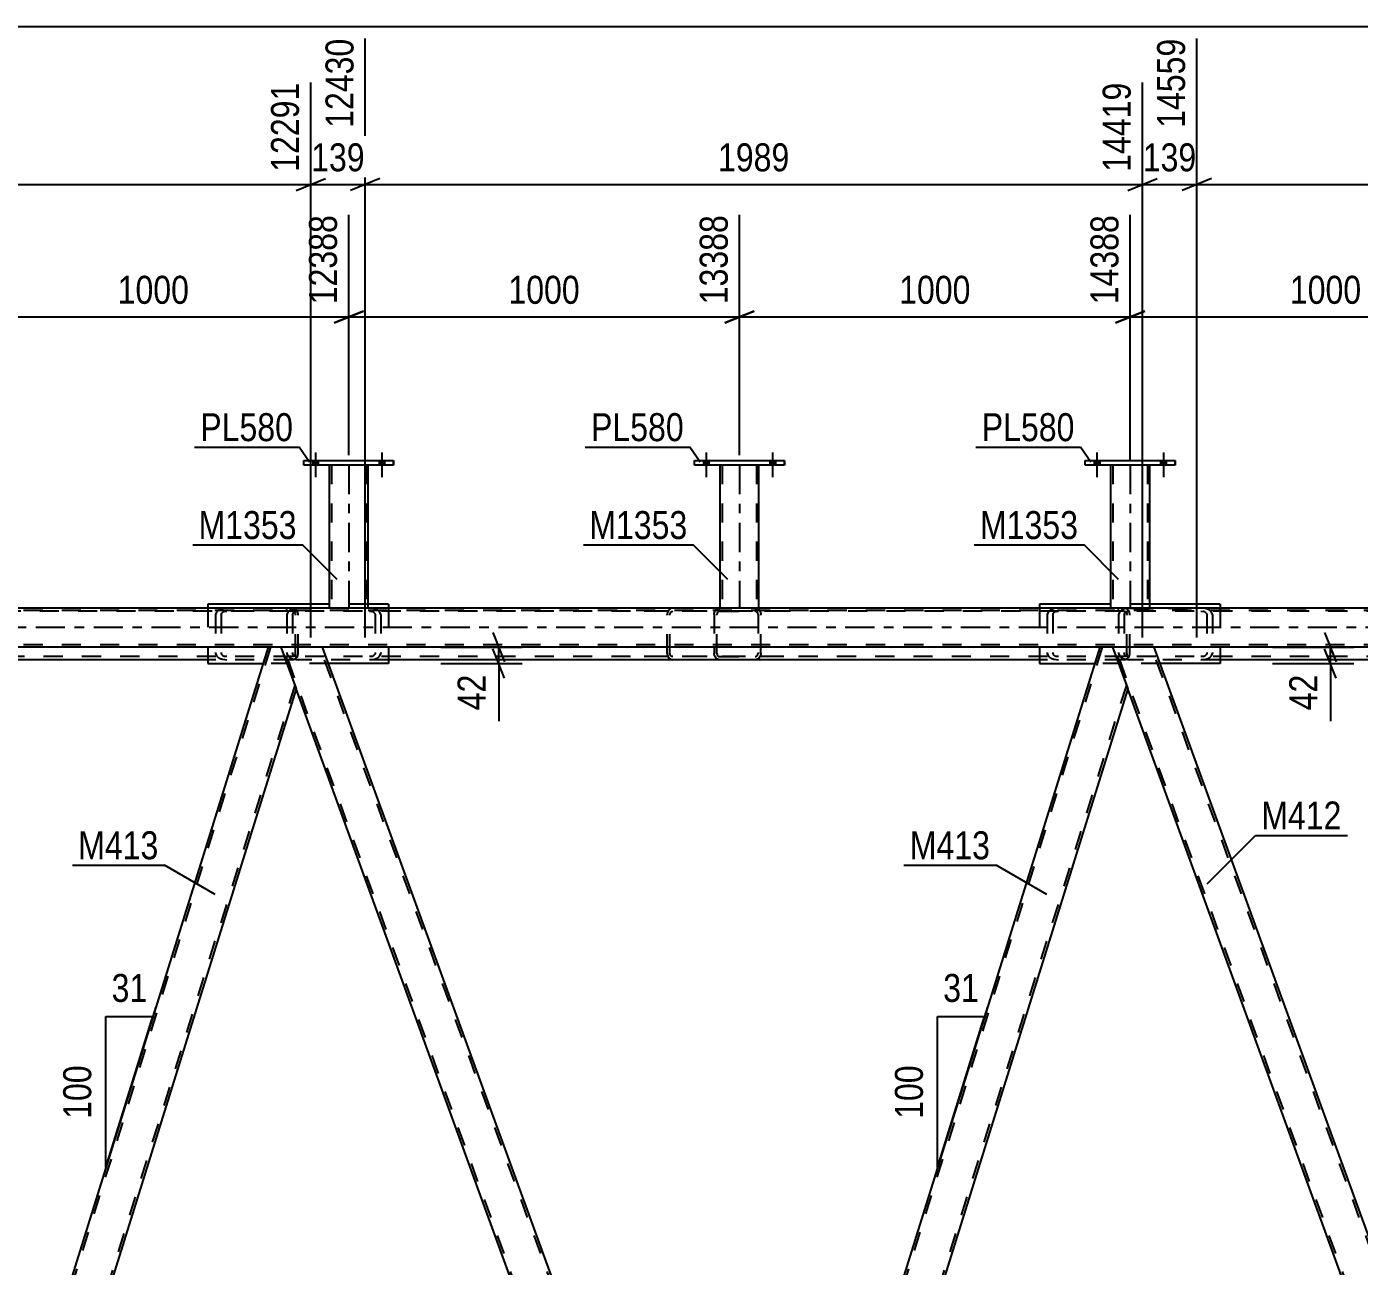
# Model space of a CAD drawing. Header units: millimetres. Extents: x -815 to 374, y -743 to 98.
# Drawn here: x -311.3 to -174.9, y -616 to -489.1 of the extents above; entities that cross this region are included whole.
import ezdxf

# ---------------------------------------------------------------- set-up
doc = ezdxf.new("R2010")
doc.units = ezdxf.units.MM
doc.linetypes.add('DXK_LINE_DOT2', pattern=[3.9198, 1.9599, -1.9599])
doc.linetypes.add('DXK_LINE_DOT3', pattern=[5.9187, 2.979, -0.9799, 0.9799, -0.9799])
doc.styles.add('Arial Narrow', font='ARIALN.TTF', dxfattribs={"height": 0.2})

# ---------------------------------------------------------------- blocks, each defined once
blk = doc.blocks.new('Part-232933173-8701 - 8685')
at = {"color": 7, "linetype": 'DXK_LINE_DOT2'}
for p, q in [((-199.46, -548.98), (-199.55, -549.22)), ((-199.55, -549.22), (-199.55, -553.22)), ((-198.97, -549.22), (-198.92, -549.1)), ((-198.97, -549.22), (-198.97, -553.22)), ((-198.38, -548.58), (-198.83, -548.63)), ((-198.61, -548.93), (-198.38, -548.9)), ((-198.38, -548.58), (-191.11, -548.58)), ((-148.69, -548.58), (-198.38, -548.58)), ((-148.69, -548.9), (-198.38, -548.9)), ((-190.66, -548.63), (-191.11, -548.58)), ((-191.11, -548.9), (-190.88, -548.93)), ((-190.57, -549.1), (-190.52, -549.22)), ((-190.52, -549.22), (-190.52, -553.22)), ((-189.94, -549.22), (-190.03, -548.98)), ((-189.94, -549.22), (-189.94, -553.22)), ((-199.55, -553.22), (-199.46, -553.47)), ((-198.92, -553.35), (-198.97, -553.22)), ((-198.83, -553.81), (-198.38, -553.86)), ((-198.38, -553.54), (-198.61, -553.52)), ((-148.69, -553.54), (-198.38, -553.54)), ((-189.14, -553.86), (-198.38, -553.86)), ((-189.14, -553.86), (-195.75, -553.86)), ((-190.88, -553.52), (-191.11, -553.54)), ((-191.11, -553.86), (-190.66, -553.81)), ((-190.52, -553.22), (-190.57, -553.35)), ((-190.03, -553.47), (-189.94, -553.22)), ((-148.69, -553.86), (-155.25, -553.86))]:
    blk.add_line(p, q, dxfattribs=at)
at = {"color": 2, "linetype": 'Continuous'}
blk.add_line((-155.25, -553.86), (-189.14, -553.86), dxfattribs=at)
at = {"color": 7, "linetype": 'DXK_LINE_DOT2'}
for centre, radius, start, end in [((-198.65, -549.71), 1.09, 99.5182, 138.0638), ((-198.52, -549.46), 0.545, 99.5182, 138.0638), ((-190.97, -549.46), 0.545, 41.9363, 80.4819), ((-190.84, -549.71), 1.09, 41.9363, 80.4819), ((-198.65, -552.74), 1.09, 221.9363, 260.4819), ((-198.52, -552.98), 0.545, 221.9363, 260.4819), ((-190.97, -552.98), 0.545, 279.5182, 318.0638), ((-190.84, -552.74), 1.09, 279.5182, 318.0638)]:
    blk.add_arc(centre, radius, start, end, dxfattribs=at)
blk = doc.blocks.new('Part-232933173-8703 - 8685')
at = {"color": 7, "linetype": 'DXK_LINE_DOT2'}
for p, q in [((-284.59, -548.98), (-284.68, -549.22)), ((-284.68, -549.22), (-284.68, -553.22)), ((-284.1, -549.22), (-284.06, -549.1)), ((-284.1, -549.22), (-284.1, -553.22)), ((-283.52, -548.58), (-283.96, -548.63)), ((-283.74, -548.93), (-283.52, -548.9)), ((-233.83, -548.58), (-283.52, -548.58)), ((-233.83, -548.9), (-283.52, -548.9)), ((-275.79, -548.63), (-276.24, -548.58)), ((-276.24, -548.9), (-276.02, -548.93)), ((-275.7, -549.1), (-275.66, -549.22)), ((-275.66, -549.22), (-275.66, -553.22)), ((-275.08, -549.22), (-275.16, -548.98)), ((-275.08, -549.22), (-275.08, -553.22)), ((-284.68, -553.22), (-284.59, -553.47)), ((-284.06, -553.35), (-284.1, -553.22)), ((-283.96, -553.81), (-283.52, -553.86)), ((-283.52, -553.54), (-283.74, -553.52)), ((-233.83, -553.54), (-283.52, -553.54)), ((-274.28, -553.86), (-283.52, -553.86)), ((-274.28, -553.86), (-280.89, -553.86)), ((-276.02, -553.52), (-276.24, -553.54)), ((-276.24, -553.86), (-275.79, -553.81)), ((-275.66, -553.22), (-275.7, -553.35)), ((-275.16, -553.47), (-275.08, -553.22)), ((-233.83, -553.86), (-240.38, -553.86))]:
    blk.add_line(p, q, dxfattribs=at)
at = {"color": 2, "linetype": 'Continuous'}
blk.add_line((-240.38, -553.86), (-274.28, -553.86), dxfattribs=at)
at = {"color": 7, "linetype": 'DXK_LINE_DOT2'}
for centre, radius, start, end in [((-283.78, -549.71), 1.09, 99.5182, 138.0638), ((-283.65, -549.46), 0.545, 99.5182, 138.0638), ((-276.11, -549.46), 0.545, 41.9363, 80.4819), ((-275.97, -549.71), 1.09, 41.9363, 80.4819), ((-283.78, -552.74), 1.09, 221.9363, 260.4819), ((-283.65, -552.98), 0.545, 221.9363, 260.4819), ((-276.11, -552.98), 0.545, 279.5182, 318.0638), ((-275.97, -552.74), 1.09, 279.5182, 318.0638)]:
    blk.add_arc(centre, radius, start, end, dxfattribs=at)
blk = doc.blocks.new('Part-232933173-8704 - 8685')
at = {"color": 7, "linetype": 'DXK_LINE_DOT2'}
for p, q in [((-240.96, -549.22), (-240.92, -548.98)), ((-240.96, -549.22), (-240.96, -552.58)), ((-240.92, -548.98), (-240.79, -548.77)), ((-240.79, -548.77), (-240.6, -548.63)), ((-240.65, -549.1), (-240.67, -549.22)), ((-240.67, -553.22), (-240.67, -549.22)), ((-240.59, -549), (-240.65, -549.1)), ((-240.6, -548.63), (-240.38, -548.58)), ((-240.49, -548.93), (-240.59, -549)), ((-240.38, -548.9), (-240.49, -548.93)), ((-198.98, -548.58), (-240.38, -548.58)), ((-240.38, -548.9), (-236.74, -548.9)), ((-205.68, -548.9), (-240.38, -548.9)), ((-236.74, -548.58), (-236.52, -548.63)), ((-236.63, -548.93), (-236.74, -548.9)), ((-236.53, -549), (-236.63, -548.93)), ((-236.47, -549.1), (-236.53, -549)), ((-236.52, -548.63), (-236.33, -548.77)), ((-236.45, -549.22), (-236.47, -549.1)), ((-236.45, -549.22), (-236.45, -553.22)), ((-236.33, -548.77), (-236.2, -548.98)), ((-236.2, -548.98), (-236.16, -549.22)), ((-236.16, -553.22), (-236.16, -549.22)), ((-206.76, -548.98), (-206.85, -549.22)), ((-206.85, -549.22), (-206.85, -553.22)), ((-206.27, -549.22), (-206.22, -549.1)), ((-206.27, -549.22), (-206.27, -553.22)), ((-205.68, -548.58), (-206.13, -548.63)), ((-205.91, -548.93), (-205.68, -548.9)), ((-198.98, -548.9), (-205.68, -548.9)), ((-199.55, -548.9), (-199.55, -548.58)), ((-198.75, -548.63), (-198.98, -548.58)), ((-198.98, -548.9), (-198.87, -548.93)), ((-198.87, -548.93), (-198.77, -549)), ((-198.77, -549), (-198.71, -549.1)), ((-198.57, -548.77), (-198.75, -548.63)), ((-198.71, -549.1), (-198.69, -549.22)), ((-198.69, -553.22), (-198.69, -549.22)), ((-198.44, -548.98), (-198.57, -548.77)), ((-198.39, -549.22), (-198.44, -548.98)), ((-198.39, -553.22), (-198.39, -549.22)), ((-240.67, -553.22), (-240.65, -553.34)), ((-240.65, -553.34), (-240.59, -553.45)), ((-240.59, -553.45), (-240.49, -553.52)), ((-240.49, -553.52), (-240.38, -553.54)), ((-240.38, -553.54), (-236.74, -553.54)), ((-198.98, -553.54), (-240.38, -553.54)), ((-236.74, -553.54), (-236.63, -553.52)), ((-236.52, -553.81), (-236.74, -553.86)), ((-236.63, -553.52), (-236.53, -553.45)), ((-236.53, -553.45), (-236.47, -553.34)), ((-236.33, -553.68), (-236.52, -553.81)), ((-236.47, -553.34), (-236.45, -553.22)), ((-236.2, -553.47), (-236.33, -553.68)), ((-236.16, -553.22), (-236.2, -553.47)), ((-198.98, -553.86), (-207.65, -553.86)), ((-206.85, -553.22), (-206.76, -553.47)), ((-206.22, -553.34), (-206.27, -553.22)), ((-206.13, -553.81), (-205.68, -553.86)), ((-205.68, -553.54), (-205.91, -553.52)), ((-199.55, -553.86), (-199.55, -553.54)), ((-198.87, -553.52), (-198.98, -553.54)), ((-198.98, -553.86), (-198.75, -553.81)), ((-198.77, -553.45), (-198.87, -553.52)), ((-198.71, -553.34), (-198.77, -553.45)), ((-198.75, -553.81), (-198.57, -553.68)), ((-198.69, -553.22), (-198.71, -553.34)), ((-198.57, -553.68), (-198.44, -553.47)), ((-198.44, -553.47), (-198.39, -553.22))]:
    blk.add_line(p, q, dxfattribs=at)
at = {"color": 2, "linetype": 'Continuous'}
for p, q in [((-240.96, -552.58), (-240.96, -553.22)), ((-240.92, -553.47), (-240.96, -553.22)), ((-240.79, -553.68), (-240.92, -553.47)), ((-240.6, -553.81), (-240.79, -553.68)), ((-240.38, -553.86), (-240.6, -553.81)), ((-207.65, -553.86), (-240.38, -553.86))]:
    blk.add_line(p, q, dxfattribs=at)
at = {"color": 7, "linetype": 'DXK_LINE_DOT2'}
for centre, radius, start, end in [((-205.95, -549.71), 1.09, 99.5182, 138.0638), ((-205.82, -549.46), 0.545, 99.5182, 138.0638), ((-205.95, -552.74), 1.09, 221.9363, 260.4819), ((-205.82, -552.98), 0.545, 221.9363, 260.4819)]:
    blk.add_arc(centre, radius, start, end, dxfattribs=at)
blk = doc.blocks.new('Part-232933173-8706 - 8685')
at = {"color": 7, "linetype": 'DXK_LINE_DOT2'}
for p, q in [((-326.1, -549.22), (-326.05, -548.98)), ((-326.1, -549.22), (-326.1, -552.58)), ((-326.05, -548.98), (-325.93, -548.77)), ((-325.93, -548.77), (-325.74, -548.63)), ((-325.78, -549.1), (-325.8, -549.22)), ((-325.8, -553.22), (-325.8, -549.22)), ((-325.72, -549), (-325.78, -549.1)), ((-325.74, -548.63), (-325.51, -548.58)), ((-325.63, -548.93), (-325.72, -549)), ((-325.51, -548.9), (-325.63, -548.93)), ((-284.11, -548.58), (-325.51, -548.58)), ((-325.51, -548.9), (-321.87, -548.9)), ((-284.5, -548.9), (-325.51, -548.9)), ((-321.87, -548.58), (-321.65, -548.63)), ((-321.76, -548.93), (-321.87, -548.9)), ((-321.67, -549), (-321.76, -548.93)), ((-321.61, -549.1), (-321.67, -549)), ((-321.65, -548.63), (-321.46, -548.77)), ((-321.58, -549.22), (-321.61, -549.1)), ((-321.58, -549.22), (-321.58, -553.22)), ((-321.46, -548.77), (-321.34, -548.98)), ((-321.34, -548.98), (-321.29, -549.22)), ((-321.29, -553.22), (-321.29, -549.22)), ((-291.89, -548.98), (-291.98, -549.22)), ((-291.98, -549.22), (-291.98, -553.22)), ((-291.4, -549.22), (-291.36, -549.1)), ((-291.4, -549.22), (-291.4, -553.22)), ((-290.82, -548.58), (-291.26, -548.63)), ((-291.04, -548.93), (-290.82, -548.9)), ((-284.11, -548.9), (-290.82, -548.9)), ((-284.68, -548.9), (-284.68, -548.58)), ((-283.89, -548.63), (-284.11, -548.58)), ((-284.11, -548.9), (-284, -548.93)), ((-284, -548.93), (-283.91, -549)), ((-283.91, -549), (-283.84, -549.1)), ((-283.7, -548.77), (-283.89, -548.63)), ((-283.84, -549.1), (-283.82, -549.22)), ((-283.82, -553.22), (-283.82, -549.22)), ((-283.57, -548.98), (-283.7, -548.77)), ((-283.53, -549.22), (-283.57, -548.98)), ((-283.53, -553.22), (-283.53, -549.22)), ((-325.8, -553.22), (-325.78, -553.34)), ((-325.78, -553.34), (-325.72, -553.45)), ((-325.72, -553.45), (-325.63, -553.52)), ((-325.63, -553.52), (-325.51, -553.54)), ((-325.51, -553.54), (-321.87, -553.54)), ((-284.11, -553.54), (-325.51, -553.54)), ((-321.87, -553.54), (-321.76, -553.52)), ((-321.65, -553.81), (-321.87, -553.86)), ((-321.76, -553.52), (-321.67, -553.45)), ((-321.67, -553.45), (-321.61, -553.34)), ((-321.46, -553.68), (-321.65, -553.81)), ((-321.61, -553.34), (-321.58, -553.22)), ((-321.34, -553.47), (-321.46, -553.68)), ((-321.29, -553.22), (-321.34, -553.47)), ((-284.11, -553.86), (-292.78, -553.86)), ((-291.98, -553.22), (-291.89, -553.47)), ((-291.36, -553.34), (-291.4, -553.22)), ((-291.26, -553.81), (-290.82, -553.86)), ((-290.82, -553.54), (-291.04, -553.52)), ((-284.68, -553.86), (-284.68, -553.54)), ((-284, -553.52), (-284.11, -553.54)), ((-284.11, -553.86), (-283.89, -553.81)), ((-283.91, -553.45), (-284, -553.52)), ((-283.84, -553.34), (-283.91, -553.45)), ((-283.89, -553.81), (-283.7, -553.68)), ((-283.82, -553.22), (-283.84, -553.34)), ((-283.7, -553.68), (-283.57, -553.47)), ((-283.57, -553.47), (-283.53, -553.22))]:
    blk.add_line(p, q, dxfattribs=at)
at = {"color": 2, "linetype": 'Continuous'}
for p, q in [((-326.1, -552.58), (-326.1, -553.22)), ((-326.05, -553.47), (-326.1, -553.22)), ((-325.93, -553.68), (-326.05, -553.47)), ((-325.74, -553.81), (-325.93, -553.68)), ((-325.51, -553.86), (-325.74, -553.81)), ((-292.78, -553.86), (-325.51, -553.86))]:
    blk.add_line(p, q, dxfattribs=at)
at = {"color": 7, "linetype": 'DXK_LINE_DOT2'}
for centre, radius, start, end in [((-291.08, -549.71), 1.09, 99.5182, 138.0638), ((-290.95, -549.46), 0.545, 99.5182, 138.0638), ((-291.08, -552.74), 1.09, 221.9363, 260.4819), ((-290.95, -552.98), 0.545, 221.9363, 260.4819)]:
    blk.add_arc(centre, radius, start, end, dxfattribs=at)
blk = doc.blocks.new('Part-232933173-8782 - 8685')
at = {"color": 2, "linetype": 'Continuous'}
for p, q in [((-201.48, -552.58), (-238.18, -670.33)), ((-200.16, -552.58), (-201.48, -552.58)), ((-200.16, -552.58), (-198.61, -556.83)), ((-198.61, -556.83), (-235, -673.58)), ((-237, -673.58), (-238.18, -670.33))]:
    blk.add_line(p, q, dxfattribs=at)
at = {"color": 7, "linetype": 'DXK_LINE_DOT2'}
for p, q in [((-201.23, -552.58), (-238.04, -670.7)), ((-198.75, -556.46), (-235.25, -673.58)), ((-235, -673.58), (-237, -673.58))]:
    blk.add_line(p, q, dxfattribs=at)
blk = doc.blocks.new('Part-232933173-46635 - 8685')
at = {"color": 2, "linetype": 'Continuous'}
for p, q in [((-240.36, -533.94), (-240.36, -548.58)), ((-236.36, -548.58), (-236.36, -533.94)), ((-236.36, -548.58), (-240.36, -548.58))]:
    blk.add_line(p, q, dxfattribs=at)
at = {"color": 7, "linetype": 'DXK_LINE_DOT2'}
for p, q in [((-236.36, -533.94), (-240.36, -533.94)), ((-240.12, -533.94), (-240.12, -548.58)), ((-236.6, -533.94), (-236.6, -548.58)), ((-240.36, -548.58), (-240.36, -548.58)), ((-240.36, -548.58), (-240.36, -548.58)), ((-240.36, -548.58), (-240.36, -548.58)), ((-236.65, -548.58), (-236.62, -548.58)), ((-236.62, -548.58), (-236.65, -548.58)), ((-236.6, -548.58), (-236.62, -548.58)), ((-236.62, -548.58), (-236.6, -548.58)), ((-236.36, -548.58), (-236.39, -548.58)), ((-236.36, -548.58), (-236.36, -548.58)), ((-236.36, -548.58), (-236.36, -548.58)), ((-236.36, -548.58), (-236.36, -548.58))]:
    blk.add_line(p, q, dxfattribs=at)
at = {"color": 7, "linetype": 'DXK_LINE_DOT3'}
blk.add_line((-238.36, -533.94), (-238.36, -548.58), dxfattribs=at)
blk = doc.blocks.new('Part-232933173-8787 - 8685')
at = {"color": 2, "linetype": 'Continuous'}
for p, q in [((-286.61, -552.58), (-323.31, -670.33)), ((-285.29, -552.58), (-286.61, -552.58)), ((-285.29, -552.58), (-283.75, -556.83)), ((-283.75, -556.83), (-320.14, -673.58)), ((-322.13, -673.58), (-323.31, -670.33))]:
    blk.add_line(p, q, dxfattribs=at)
at = {"color": 7, "linetype": 'DXK_LINE_DOT2'}
for p, q in [((-286.36, -552.58), (-323.18, -670.7)), ((-283.88, -556.46), (-320.39, -673.58)), ((-320.14, -673.58), (-322.13, -673.58))]:
    blk.add_line(p, q, dxfattribs=at)
blk = doc.blocks.new('Part-232933173-8747 - 8685')
at = {"color": 2, "linetype": 'Continuous'}
for p, q in [((-195.9, -552.58), (-200.16, -552.58)), ((-153.04, -670.33), (-195.9, -552.58)), ((-156.12, -673.58), (-198.61, -556.83))]:
    blk.add_line(p, q, dxfattribs=at)
at = {"color": 7, "linetype": 'DXK_LINE_DOT2'}
for p, q in [((-200.16, -552.58), (-198.61, -556.83)), ((-155.86, -673.58), (-199.9, -552.58)), ((-152.12, -673.58), (-196.16, -552.58)), ((-151.86, -673.58), (-153.04, -670.33)), ((-156.12, -673.58), (-151.86, -673.58))]:
    blk.add_line(p, q, dxfattribs=at)
blk = doc.blocks.new('Part-232933173-8752 - 8685')
at = {"color": 2, "linetype": 'Continuous'}
for p, q in [((-281.04, -552.58), (-285.29, -552.58)), ((-238.18, -670.33), (-281.04, -552.58)), ((-241.25, -673.58), (-283.75, -556.83))]:
    blk.add_line(p, q, dxfattribs=at)
at = {"color": 7, "linetype": 'DXK_LINE_DOT2'}
for p, q in [((-285.29, -552.58), (-283.75, -556.83)), ((-241, -673.58), (-285.04, -552.58)), ((-237.25, -673.58), (-281.29, -552.58)), ((-237, -673.58), (-238.18, -670.33)), ((-241.25, -673.58), (-237, -673.58))]:
    blk.add_line(p, q, dxfattribs=at)
blk = doc.blocks.new('Part-232933173-8838 - 8685')
at = {"color": 7, "linetype": 'DXK_LINE_DOT2'}
for p, q in [((-242.27, -548.58), (-248.1, -548.58)), ((-242.27, -548.9), (-248.1, -548.9)), ((-245.72, -548.98), (-245.77, -549.22)), ((-245.77, -553.22), (-245.77, -549.22)), ((-245.6, -548.77), (-245.72, -548.98)), ((-245.41, -548.63), (-245.6, -548.77)), ((-245.47, -549.22), (-245.45, -549.1)), ((-245.47, -553.22), (-245.47, -549.22)), ((-245.45, -549.1), (-245.39, -549)), ((-245.18, -548.58), (-245.41, -548.63)), ((-245.39, -549), (-245.29, -548.93)), ((-245.29, -548.93), (-245.18, -548.9)), ((-242.27, -553.54), (-248.1, -553.54)), ((-242.27, -553.86), (-248.1, -553.86)), ((-245.77, -553.22), (-245.72, -553.47)), ((-245.72, -553.47), (-245.6, -553.68)), ((-245.6, -553.68), (-245.41, -553.81)), ((-245.45, -553.34), (-245.47, -553.22)), ((-245.39, -553.45), (-245.45, -553.34)), ((-245.41, -553.81), (-245.18, -553.86)), ((-245.29, -553.52), (-245.39, -553.45)), ((-245.18, -553.54), (-245.29, -553.52))]:
    blk.add_line(p, q, dxfattribs=at)
blk = doc.blocks.new('Part-232933173-8860 - 8685')
at = {"color": 2, "linetype": 'Continuous'}
for p, q in [((-292.78, -548.18), (-292.78, -548.58)), ((-280.36, -548.18), (-292.78, -548.18)), ((-274.28, -548.18), (-276.36, -548.18)), ((-274.28, -548.18), (-274.28, -548.58)), ((-292.78, -552.58), (-292.78, -554.26)), ((-274.28, -552.58), (-274.28, -554.26)), ((-292.78, -554.26), (-287.14, -554.26)), ((-274.28, -554.26), (-280.42, -554.26))]:
    blk.add_line(p, q, dxfattribs=at)
at = {"color": 7, "linetype": 'DXK_LINE_DOT2'}
for p, q in [((-276.36, -548.18), (-280.36, -548.18)), ((-292.78, -548.58), (-292.78, -552.58)), ((-274.28, -548.58), (-274.28, -552.58)), ((-280.42, -554.26), (-287.14, -554.26))]:
    blk.add_line(p, q, dxfattribs=at)
blk = doc.blocks.new('Part-232933173-8861 - 8685')
at = {"color": 2, "linetype": 'Continuous'}
for p, q in [((-207.65, -548.18), (-207.65, -548.58)), ((-200.36, -548.18), (-207.65, -548.18)), ((-189.14, -548.18), (-196.36, -548.18)), ((-189.14, -548.18), (-189.14, -548.58)), ((-207.65, -552.58), (-207.65, -554.26)), ((-189.14, -552.58), (-189.14, -554.26)), ((-207.65, -554.26), (-202, -554.26)), ((-189.14, -554.26), (-195.29, -554.26))]:
    blk.add_line(p, q, dxfattribs=at)
at = {"color": 7, "linetype": 'DXK_LINE_DOT2'}
for p, q in [((-196.36, -548.18), (-200.36, -548.18)), ((-207.65, -548.58), (-207.65, -552.58)), ((-189.14, -548.58), (-189.14, -552.58)), ((-195.29, -554.26), (-202, -554.26))]:
    blk.add_line(p, q, dxfattribs=at)
blk = doc.blocks.new('Part-232933173-8916 - 8685')
at = {"color": 7, "linetype": 'DXK_LINE_DOT2'}
for p, q in [((-58.82, -548.82), (-738.27, -548.82)), ((-58.82, -548.58), (-720.36, -548.58)), ((-276.36, -548.58), (-280.36, -548.58)), ((-236.36, -548.58), (-240.36, -548.58)), ((-196.36, -548.58), (-200.36, -548.58)), ((-58.82, -552.34), (-738.27, -552.34)), ((-281.04, -552.58), (-286.61, -552.58)), ((-195.9, -552.58), (-201.48, -552.58))]:
    blk.add_line(p, q, dxfattribs=at)
at = {"color": 2, "linetype": 'Continuous'}
for p, q in [((-280.36, -548.58), (-316.36, -548.58)), ((-240.36, -548.58), (-276.36, -548.58)), ((-200.36, -548.58), (-236.36, -548.58)), ((-160.36, -548.58), (-196.36, -548.58)), ((-286.61, -552.58), (-366.17, -552.58)), ((-201.48, -552.58), (-281.04, -552.58)), ((-116.34, -552.58), (-195.9, -552.58))]:
    blk.add_line(p, q, dxfattribs=at)
at = {"color": 7, "linetype": 'DXK_LINE_DOT3'}
blk.add_line((-58.82, -550.58), (-738.27, -550.58), dxfattribs=at)
blk = doc.blocks.new('Part-232933173-46631 - 8685')
at = {"color": 2, "linetype": 'Continuous'}
for p, q in [((-200.36, -533.94), (-200.36, -548.58)), ((-196.36, -548.58), (-196.36, -533.94)), ((-196.36, -548.58), (-200.36, -548.58))]:
    blk.add_line(p, q, dxfattribs=at)
at = {"color": 7, "linetype": 'DXK_LINE_DOT2'}
for p, q in [((-196.36, -533.94), (-200.36, -533.94)), ((-200.12, -533.94), (-200.12, -548.58)), ((-196.6, -533.94), (-196.6, -548.58)), ((-200.36, -548.58), (-200.36, -548.58)), ((-200.36, -548.58), (-200.36, -548.58)), ((-200.36, -548.58), (-200.36, -548.58)), ((-196.65, -548.58), (-196.62, -548.58)), ((-196.62, -548.58), (-196.65, -548.58)), ((-196.6, -548.58), (-196.62, -548.58)), ((-196.62, -548.58), (-196.6, -548.58)), ((-196.36, -548.58), (-196.39, -548.58)), ((-196.36, -548.58), (-196.36, -548.58)), ((-196.36, -548.58), (-196.36, -548.58)), ((-196.36, -548.58), (-196.36, -548.58))]:
    blk.add_line(p, q, dxfattribs=at)
at = {"color": 7, "linetype": 'DXK_LINE_DOT3'}
blk.add_line((-198.36, -533.94), (-198.36, -548.58), dxfattribs=at)
blk = doc.blocks.new('Part-232933173-46632 - 8685')
at = {"color": 2, "linetype": 'Continuous'}
for p, q in [((-202.96, -533.46), (-193.76, -533.46)), ((-202.96, -533.94), (-202.96, -533.46)), ((-193.76, -533.94), (-202.96, -533.94)), ((-193.76, -533.94), (-193.76, -533.46))]:
    blk.add_line(p, q, dxfattribs=at)
at = {"color": 7, "linetype": 'DXK_LINE_DOT2'}
for p, q in [((-202.96, -533.94), (-202.96, -533.46)), ((-193.76, -533.46), (-193.76, -533.94))]:
    blk.add_line(p, q, dxfattribs=at)
blk = doc.blocks.new('Part-232933173-46636 - 8685')
at = {"color": 2, "linetype": 'Continuous'}
for p, q in [((-242.96, -533.46), (-233.76, -533.46)), ((-242.96, -533.94), (-242.96, -533.46)), ((-233.76, -533.94), (-242.96, -533.94)), ((-233.76, -533.94), (-233.76, -533.46))]:
    blk.add_line(p, q, dxfattribs=at)
at = {"color": 7, "linetype": 'DXK_LINE_DOT2'}
for p, q in [((-242.96, -533.94), (-242.96, -533.46)), ((-233.76, -533.46), (-233.76, -533.94))]:
    blk.add_line(p, q, dxfattribs=at)
blk = doc.blocks.new('Part-232933173-46638 - 8685')
at = {"color": 2, "linetype": 'Continuous'}
for p, q in [((-280.36, -533.94), (-280.36, -548.58)), ((-276.36, -548.58), (-276.36, -533.94)), ((-276.36, -548.58), (-280.36, -548.58))]:
    blk.add_line(p, q, dxfattribs=at)
at = {"color": 7, "linetype": 'DXK_LINE_DOT2'}
for p, q in [((-276.36, -533.94), (-280.36, -533.94)), ((-280.12, -533.94), (-280.12, -548.58)), ((-276.6, -533.94), (-276.6, -548.58)), ((-280.36, -548.58), (-280.36, -548.58)), ((-280.36, -548.58), (-280.36, -548.58)), ((-280.36, -548.58), (-280.36, -548.58)), ((-276.65, -548.58), (-276.62, -548.58)), ((-276.62, -548.58), (-276.65, -548.58)), ((-276.6, -548.58), (-276.62, -548.58)), ((-276.62, -548.58), (-276.6, -548.58)), ((-276.36, -548.58), (-276.39, -548.58)), ((-276.36, -548.58), (-276.36, -548.58)), ((-276.36, -548.58), (-276.36, -548.58)), ((-276.36, -548.58), (-276.36, -548.58))]:
    blk.add_line(p, q, dxfattribs=at)
at = {"color": 7, "linetype": 'DXK_LINE_DOT3'}
blk.add_line((-278.36, -533.94), (-278.36, -548.58), dxfattribs=at)
blk = doc.blocks.new('Part-232933173-46639 - 8685')
at = {"color": 2, "linetype": 'Continuous'}
for p, q in [((-282.96, -533.46), (-273.76, -533.46)), ((-282.96, -533.94), (-282.96, -533.46)), ((-273.76, -533.94), (-282.96, -533.94)), ((-273.76, -533.94), (-273.76, -533.46))]:
    blk.add_line(p, q, dxfattribs=at)
at = {"color": 7, "linetype": 'DXK_LINE_DOT2'}
for p, q in [((-282.96, -533.94), (-282.96, -533.46)), ((-273.76, -533.46), (-273.76, -533.94))]:
    blk.add_line(p, q, dxfattribs=at)
blk = doc.blocks.new('Bolt-232933173-46721 - 8685')
at = {"linetype": 'Continuous'}
for points in [[(-201.48, -533.46), (-202.04, -533.46), (-202.04, -533.94), (-201.48, -533.94)], [(-201.48, -533.46), (-202.04, -533.46), (-202.04, -533.94), (-201.48, -533.94)], [(-194.68, -533.46), (-195.24, -533.46), (-195.24, -533.94), (-194.68, -533.94)], [(-194.68, -533.46), (-195.24, -533.46), (-195.24, -533.94), (-194.68, -533.94)]]:
    blk.add_hatch(color=1, dxfattribs=at).paths.add_polyline_path(points)
at = {"color": 1, "linetype": 'Continuous'}
for p, q in [((-201.76, -532.66), (-201.76, -535.18)), ((-201.76, -532.66), (-201.76, -535.18)), ((-194.96, -532.66), (-194.96, -535.18)), ((-194.96, -532.66), (-194.96, -535.18)), ((-202.04, -533.46), (-202.04, -533.94)), ((-202.04, -533.46), (-202.04, -533.94)), ((-201.48, -533.46), (-201.48, -533.94)), ((-201.48, -533.46), (-201.48, -533.94)), ((-195.24, -533.46), (-195.24, -533.94)), ((-195.24, -533.46), (-195.24, -533.94)), ((-194.68, -533.46), (-194.68, -533.94)), ((-194.68, -533.46), (-194.68, -533.94))]:
    blk.add_line(p, q, dxfattribs=at)
blk = doc.blocks.new('Bolt-232933173-46723 - 8685')
at = {"linetype": 'Continuous'}
for points in [[(-241.48, -533.46), (-242.04, -533.46), (-242.04, -533.94), (-241.48, -533.94)], [(-241.48, -533.46), (-242.04, -533.46), (-242.04, -533.94), (-241.48, -533.94)], [(-234.68, -533.46), (-235.24, -533.46), (-235.24, -533.94), (-234.68, -533.94)], [(-234.68, -533.46), (-235.24, -533.46), (-235.24, -533.94), (-234.68, -533.94)]]:
    blk.add_hatch(color=1, dxfattribs=at).paths.add_polyline_path(points)
at = {"color": 1, "linetype": 'Continuous'}
for p, q in [((-241.76, -532.66), (-241.76, -535.18)), ((-241.76, -532.66), (-241.76, -535.18)), ((-234.96, -532.66), (-234.96, -535.18)), ((-234.96, -532.66), (-234.96, -535.18)), ((-242.04, -533.46), (-242.04, -533.94)), ((-242.04, -533.46), (-242.04, -533.94)), ((-241.48, -533.46), (-241.48, -533.94)), ((-241.48, -533.46), (-241.48, -533.94)), ((-235.24, -533.46), (-235.24, -533.94)), ((-235.24, -533.46), (-235.24, -533.94)), ((-234.68, -533.46), (-234.68, -533.94)), ((-234.68, -533.46), (-234.68, -533.94))]:
    blk.add_line(p, q, dxfattribs=at)
blk = doc.blocks.new('Bolt-232933173-46724 - 8685')
at = {"linetype": 'Continuous'}
for points in [[(-281.48, -533.46), (-282.04, -533.46), (-282.04, -533.94), (-281.48, -533.94)], [(-281.48, -533.46), (-282.04, -533.46), (-282.04, -533.94), (-281.48, -533.94)], [(-274.68, -533.46), (-275.24, -533.46), (-275.24, -533.94), (-274.68, -533.94)], [(-274.68, -533.46), (-275.24, -533.46), (-275.24, -533.94), (-274.68, -533.94)]]:
    blk.add_hatch(color=1, dxfattribs=at).paths.add_polyline_path(points)
at = {"color": 1, "linetype": 'Continuous'}
for p, q in [((-281.76, -532.66), (-281.76, -535.18)), ((-281.76, -532.66), (-281.76, -535.18)), ((-274.96, -532.66), (-274.96, -535.18)), ((-274.96, -532.66), (-274.96, -535.18)), ((-282.04, -533.46), (-282.04, -533.94)), ((-282.04, -533.46), (-282.04, -533.94)), ((-281.48, -533.46), (-281.48, -533.94)), ((-281.48, -533.46), (-281.48, -533.94)), ((-275.24, -533.46), (-275.24, -533.94)), ((-275.24, -533.46), (-275.24, -533.94)), ((-274.68, -533.46), (-274.68, -533.94)), ((-274.68, -533.46), (-274.68, -533.94))]:
    blk.add_line(p, q, dxfattribs=at)
blk = doc.blocks.new('StraightDimension-232933173-38299 - 8685')
at = {"color": 7, "linetype": 'Continuous'}
for p, q in [((-191.54, -551.58), (-191.54, -490.28)), ((-197.11, -551.58), (-197.11, -494.78)), ((-198.61, -505.82), (-195.61, -504.62)), ((-190.04, -504.62), (-193.04, -505.82)), ((-197.11, -505.22), (-191.54, -505.22))]:
    blk.add_line(p, q, dxfattribs=at)
at = {"color": 0}
blk.add_wipeout([(-190.98, -504.47), (-190.98, -500.27), (-197.67, -500.27), (-197.67, -504.47)], dxfattribs=at)
at = {"color": 3, "style": 'Arial Narrow'}
blk.add_text('139', height=2.863, dxfattribs=at).set_placement((-197.07, -503.87))
at = {"color": 0, "linetype": 'Continuous'}
blk.add_wipeout([(-192.14, -489.68), (-196.34, -489.68), (-196.34, -500.02), (-192.14, -500.02)], dxfattribs=at)
at = {"color": 3, "linetype": 'Continuous', "style": 'Arial Narrow'}
blk.add_text('14559', height=2.863, rotation=90.0002, dxfattribs=at).set_placement((-192.74, -499.42))
blk = doc.blocks.new('StraightDimension-232933173-59582 - 8685')
at = {"color": 7, "linetype": 'Continuous'}
for p, q in [((-238.36, -532.94), (-238.36, -508.34)), ((-198.36, -533.52), (-198.36, -508.34)), ((-236.86, -518.18), (-239.86, -519.38)), ((-199.86, -519.38), (-196.86, -518.18)), ((-238.36, -518.78), (-198.36, -518.78))]:
    blk.add_line(p, q, dxfattribs=at)
at = {"color": 0}
blk.add_wipeout([(-214.1, -518.03), (-214.1, -513.83), (-222.61, -513.83), (-222.61, -518.03)], dxfattribs=at)
at = {"color": 3, "style": 'Arial Narrow'}
blk.add_text('1000', height=2.863, dxfattribs=at).set_placement((-222.01, -517.43))
at = {"color": 0, "linetype": 'Continuous'}
blk.add_wipeout([(-198.96, -507.74), (-203.16, -507.74), (-203.16, -518.08), (-198.96, -518.08)], dxfattribs=at)
at = {"color": 3, "linetype": 'Continuous', "style": 'Arial Narrow'}
blk.add_text('14388', height=2.863, rotation=90.0002, dxfattribs=at).set_placement((-199.56, -517.48))
blk = doc.blocks.new('StraightDimension-232933173-59581 - 8685')
at = {"color": 7, "linetype": 'Continuous'}
for p, q in [((-198.36, -533.52), (-198.36, -508.34)), ((-158.36, -532.94), (-158.36, -508.34)), ((-196.86, -518.18), (-199.86, -519.38)), ((-159.86, -519.38), (-156.86, -518.18)), ((-198.36, -518.78), (-158.36, -518.78))]:
    blk.add_line(p, q, dxfattribs=at)
at = {"color": 0}
blk.add_wipeout([(-174.1, -518.03), (-174.1, -513.83), (-182.61, -513.83), (-182.61, -518.03)], dxfattribs=at)
at = {"color": 3, "style": 'Arial Narrow'}
blk.add_text('1000', height=2.863, dxfattribs=at).set_placement((-182.01, -517.43))
at = {"color": 0, "linetype": 'Continuous'}
blk.add_wipeout([(-158.96, -507.74), (-163.16, -507.74), (-163.16, -518.08), (-158.96, -518.08)], dxfattribs=at)
at = {"color": 3, "linetype": 'Continuous', "style": 'Arial Narrow'}
blk.add_text('15388', height=2.863, rotation=90.0002, dxfattribs=at).set_placement((-159.56, -517.48))
blk = doc.blocks.new('StraightDimension-232933173-59584 - 8685')
at = {"color": 7, "linetype": 'Continuous'}
for p, q in [((-318.36, -532.94), (-318.36, -508.34)), ((-278.36, -532.94), (-278.36, -508.34)), ((-316.86, -518.18), (-319.86, -519.38)), ((-279.86, -519.38), (-276.86, -518.18)), ((-318.36, -518.78), (-278.36, -518.78))]:
    blk.add_line(p, q, dxfattribs=at)
at = {"color": 0}
blk.add_wipeout([(-294.1, -518.03), (-294.1, -513.83), (-302.61, -513.83), (-302.61, -518.03)], dxfattribs=at)
at = {"color": 3, "style": 'Arial Narrow'}
blk.add_text('1000', height=2.863, dxfattribs=at).set_placement((-302.01, -517.43))
at = {"color": 0, "linetype": 'Continuous'}
blk.add_wipeout([(-278.96, -507.74), (-283.16, -507.74), (-283.16, -518.08), (-278.96, -518.08)], dxfattribs=at)
at = {"color": 3, "linetype": 'Continuous', "style": 'Arial Narrow'}
blk.add_text('12388', height=2.863, rotation=90.0002, dxfattribs=at).set_placement((-279.56, -517.48))
blk = doc.blocks.new('StraightDimension-232933173-38298 - 8685')
at = {"color": 7, "linetype": 'Continuous'}
for p, q in [((-191.54, -551.58), (-191.54, -490.28)), ((-111.98, -551.58), (-111.98, -494.78)), ((-190.04, -504.62), (-193.04, -505.82)), ((-113.48, -505.82), (-110.48, -504.62)), ((-191.54, -505.22), (-111.98, -505.22))]:
    blk.add_line(p, q, dxfattribs=at)
at = {"color": 0}
blk.add_wipeout([(-147.5, -504.47), (-147.5, -500.27), (-156.01, -500.27), (-156.01, -504.47)], dxfattribs=at)
at = {"color": 3, "style": 'Arial Narrow'}
blk.add_text('1989', height=2.863, dxfattribs=at).set_placement((-155.41, -503.87))
at = {"color": 0, "linetype": 'Continuous'}
blk.add_wipeout([(-112.58, -494.18), (-116.78, -494.18), (-116.78, -504.52), (-112.58, -504.52)], dxfattribs=at)
at = {"color": 3, "linetype": 'Continuous', "style": 'Arial Narrow'}
blk.add_text('16548', height=2.863, rotation=90.0002, dxfattribs=at).set_placement((-113.18, -503.92))
blk = doc.blocks.new('StraightDimension-232933173-38643 - 8685')
at = {"color": 7, "linetype": 'Continuous'}
for p, q in [((-263.6, -551.08), (-262.4, -554.08)), ((-268.91, -552.58), (-260.6, -552.58)), ((-262.4, -555.76), (-263.6, -552.76)), ((-263, -554.26), (-263, -552.58)), ((-268.91, -554.26), (-260.6, -554.26)), ((-263, -554.26), (-263, -560.17)), ((-263, -554.26), (-263, -560.17))]:
    blk.add_line(p, q, dxfattribs=at)
at = {"color": 0}
blk.add_wipeout([(-263.75, -554.79), (-267.95, -554.79), (-267.95, -559.64), (-263.75, -559.64)], dxfattribs=at)
at = {"color": 3, "style": 'Arial Narrow'}
blk.add_text('42', height=2.863, rotation=90.0002, dxfattribs=at).set_placement((-264.35, -559.04))
blk = doc.blocks.new('StraightDimension-232933173-38647 - 8685')
at = {"color": 7, "linetype": 'Continuous'}
for p, q in [((-178.46, -551.08), (-177.26, -554.08)), ((-183.78, -552.58), (-175.46, -552.58)), ((-177.26, -555.76), (-178.46, -552.76)), ((-177.86, -554.26), (-177.86, -552.58)), ((-183.78, -554.26), (-175.46, -554.26)), ((-177.86, -554.26), (-177.86, -560.17)), ((-177.86, -554.26), (-177.86, -560.17))]:
    blk.add_line(p, q, dxfattribs=at)
at = {"color": 0}
blk.add_wipeout([(-178.61, -554.79), (-182.81, -554.79), (-182.81, -559.64), (-178.61, -559.64)], dxfattribs=at)
at = {"color": 3, "style": 'Arial Narrow'}
blk.add_text('42', height=2.863, rotation=90.0002, dxfattribs=at).set_placement((-179.21, -559.04))
blk = doc.blocks.new('AngleDimension-232933173-27147 - 8685')
at = {"color": 7, "linetype": 'Continuous'}
for p, q in [((-303.22, -590.39), (-298.4, -590.39)), ((-303.22, -605.85), (-298.4, -590.39)), ((-303.22, -605.85), (-303.22, -590.39)), ((-298.09, -589.41), (-298.4, -590.39))]:
    blk.add_line(p, q, dxfattribs=at)
at = {"color": 0}
blk.add_wipeout([(-304.12, -594.78), (-308.32, -594.78), (-308.32, -601.46), (-304.12, -601.46)], dxfattribs=at)
at = {"color": 3, "style": 'Arial Narrow'}
blk.add_text('100', height=2.863, rotation=90.0002, dxfattribs=at).set_placement((-304.72, -600.86))
at = {"color": 0}
blk.add_wipeout([(-298.38, -589.49), (-298.38, -585.29), (-303.23, -585.29), (-303.23, -589.49)], dxfattribs=at)
at = {"color": 3, "style": 'Arial Narrow'}
blk.add_text('31', height=2.863, dxfattribs=at).set_placement((-302.63, -588.89))
blk = doc.blocks.new('AngleDimension-232933173-27176 - 8685')
at = {"color": 7, "linetype": 'Continuous'}
for p, q in [((-218.08, -590.39), (-213.26, -590.39)), ((-218.08, -605.85), (-213.26, -590.39)), ((-218.08, -605.85), (-218.08, -590.39)), ((-212.96, -589.41), (-213.26, -590.39))]:
    blk.add_line(p, q, dxfattribs=at)
at = {"color": 0}
blk.add_wipeout([(-218.98, -594.78), (-223.18, -594.78), (-223.18, -601.46), (-218.98, -601.46)], dxfattribs=at)
at = {"color": 3, "style": 'Arial Narrow'}
blk.add_text('100', height=2.863, rotation=90.0002, dxfattribs=at).set_placement((-219.58, -600.86))
at = {"color": 0}
blk.add_wipeout([(-213.24, -589.49), (-213.24, -585.29), (-218.1, -585.29), (-218.1, -589.49)], dxfattribs=at)
at = {"color": 3, "style": 'Arial Narrow'}
blk.add_text('31', height=2.863, dxfattribs=at).set_placement((-217.5, -588.89))
blk = doc.blocks.new('StraightDimension-232933173-38300 - 8685')
at = {"color": 7, "linetype": 'Continuous'}
for p, q in [((-276.67, -551.58), (-276.67, -490.28)), ((-197.11, -551.58), (-197.11, -494.78)), ((-275.17, -504.62), (-278.17, -505.82)), ((-198.61, -505.82), (-195.61, -504.62)), ((-276.67, -505.22), (-197.11, -505.22))]:
    blk.add_line(p, q, dxfattribs=at)
at = {"color": 0}
blk.add_wipeout([(-232.64, -504.47), (-232.64, -500.27), (-241.15, -500.27), (-241.15, -504.47)], dxfattribs=at)
at = {"color": 3, "style": 'Arial Narrow'}
blk.add_text('1989', height=2.863, dxfattribs=at).set_placement((-240.55, -503.87))
at = {"color": 0, "linetype": 'Continuous'}
blk.add_wipeout([(-197.71, -494.18), (-201.91, -494.18), (-201.91, -504.52), (-197.71, -504.52)], dxfattribs=at)
at = {"color": 3, "linetype": 'Continuous', "style": 'Arial Narrow'}
blk.add_text('14419', height=2.863, rotation=90.0002, dxfattribs=at).set_placement((-198.31, -503.92))
blk = doc.blocks.new('StraightDimension-232933173-38301 - 8685')
at = {"color": 7, "linetype": 'Continuous'}
for p, q in [((-276.67, -551.58), (-276.67, -490.28)), ((-282.25, -551.58), (-282.25, -494.78)), ((-283.75, -505.82), (-280.75, -504.62)), ((-275.17, -504.62), (-278.17, -505.82)), ((-282.25, -505.22), (-276.67, -505.22))]:
    blk.add_line(p, q, dxfattribs=at)
at = {"color": 0}
blk.add_wipeout([(-276.12, -504.47), (-276.12, -500.27), (-282.8, -500.27), (-282.8, -504.47)], dxfattribs=at)
at = {"color": 3, "style": 'Arial Narrow'}
blk.add_text('139', height=2.863, dxfattribs=at).set_placement((-282.2, -503.87))
at = {"color": 0, "linetype": 'Continuous'}
blk.add_wipeout([(-277.27, -489.68), (-281.47, -489.68), (-281.47, -500.02), (-277.27, -500.02)], dxfattribs=at)
at = {"color": 3, "linetype": 'Continuous', "style": 'Arial Narrow'}
blk.add_text('12430', height=2.863, rotation=90.0002, dxfattribs=at).set_placement((-277.87, -499.42))
blk = doc.blocks.new('StraightDimension-232933173-38302 - 8685')
at = {"color": 7, "linetype": 'Continuous'}
for p, q in [((-361.81, -551.58), (-361.81, -490.28)), ((-282.25, -551.58), (-282.25, -494.78)), ((-360.31, -504.62), (-363.31, -505.82)), ((-283.75, -505.82), (-280.75, -504.62)), ((-361.81, -505.22), (-282.25, -505.22))]:
    blk.add_line(p, q, dxfattribs=at)
at = {"color": 0}
blk.add_wipeout([(-317.77, -504.47), (-317.77, -500.27), (-326.28, -500.27), (-326.28, -504.47)], dxfattribs=at)
at = {"color": 3, "style": 'Arial Narrow'}
blk.add_text('1989', height=2.863, dxfattribs=at).set_placement((-325.68, -503.87))
at = {"color": 0, "linetype": 'Continuous'}
blk.add_wipeout([(-282.85, -494.18), (-287.05, -494.18), (-287.05, -504.52), (-282.85, -504.52)], dxfattribs=at)
at = {"color": 3, "linetype": 'Continuous', "style": 'Arial Narrow'}
blk.add_text('12291', height=2.863, rotation=90.0002, dxfattribs=at).set_placement((-283.45, -503.92))
blk = doc.blocks.new('StraightDimension-232933173-38321 - 8685')
at = {"color": 7, "linetype": 'Continuous'}
blk.add_line((-766.5, -489.06), (-58.82, -489.06), dxfattribs=at)
blk = doc.blocks.new('StraightDimension-232933173-59583 - 8685')
at = {"color": 7, "linetype": 'Continuous'}
for p, q in [((-278.36, -532.94), (-278.36, -508.34)), ((-238.36, -532.94), (-238.36, -508.34)), ((-276.86, -518.18), (-279.86, -519.38)), ((-239.86, -519.38), (-236.86, -518.18)), ((-278.36, -518.78), (-238.36, -518.78))]:
    blk.add_line(p, q, dxfattribs=at)
at = {"color": 0}
blk.add_wipeout([(-254.1, -518.03), (-254.1, -513.83), (-262.61, -513.83), (-262.61, -518.03)], dxfattribs=at)
at = {"color": 3, "style": 'Arial Narrow'}
blk.add_text('1000', height=2.863, dxfattribs=at).set_placement((-262.01, -517.43))
at = {"color": 0, "linetype": 'Continuous'}
blk.add_wipeout([(-238.96, -507.74), (-243.16, -507.74), (-243.16, -518.08), (-238.96, -518.08)], dxfattribs=at)
at = {"color": 3, "linetype": 'Continuous', "style": 'Arial Narrow'}
blk.add_text('13388', height=2.863, rotation=90.0002, dxfattribs=at).set_placement((-239.56, -517.48))
blk = doc.blocks.new('Mark-232933173-59862 - 8685')
at = {"color": 0}
blk.add_wipeout([(-204.04, -531.49), (-204.04, -528.49), (-213.55, -528.49), (-213.55, -531.49)], dxfattribs=at)
blk.add_wipeout([(-204.04, -531.49), (-204.04, -528.49), (-213.55, -528.49), (-213.55, -531.49)], dxfattribs=at)
at = {"color": 30, "linetype": 'Continuous'}
for p in [(-214.15, -532.09), (-202.37, -533.63)]:
    blk.add_line(p, (-203.44, -532.09), dxfattribs=at)
at = {"color": 3, "style": 'Arial Narrow'}
blk.add_text('PL580', height=2.863, dxfattribs=at).set_placement((-213.55, -531.49))
blk = doc.blocks.new('Mark-232933173-8778 - 8685')
at = {"color": 0}
blk.add_wipeout([(-212.69, -574.29), (-212.69, -571.29), (-220.92, -571.29), (-220.92, -574.29)], dxfattribs=at)
blk.add_wipeout([(-212.69, -574.29), (-212.69, -571.29), (-220.92, -571.29), (-220.92, -574.29)], dxfattribs=at)
at = {"color": 30, "linetype": 'Continuous'}
for p in [(-221.52, -574.89), (-206.9, -577.89)]:
    blk.add_line(p, (-212.09, -574.89), dxfattribs=at)
at = {"color": 3, "style": 'Arial Narrow'}
blk.add_text('M413', height=2.863, dxfattribs=at).set_placement((-220.92, -574.29))
blk = doc.blocks.new('Mark-232933173-8783 - 8685')
at = {"color": 0}
blk.add_wipeout([(-297.83, -574.29), (-297.83, -571.29), (-306.05, -571.29), (-306.05, -574.29)], dxfattribs=at)
blk.add_wipeout([(-297.83, -574.29), (-297.83, -571.29), (-306.05, -571.29), (-306.05, -574.29)], dxfattribs=at)
at = {"color": 30, "linetype": 'Continuous'}
for p in [(-306.65, -574.89), (-292.03, -577.89)]:
    blk.add_line(p, (-297.23, -574.89), dxfattribs=at)
at = {"color": 3, "style": 'Arial Narrow'}
blk.add_text('M413', height=2.863, dxfattribs=at).set_placement((-306.05, -574.29))
blk = doc.blocks.new('Mark-232933173-8743 - 8685')
at = {"color": 0}
blk.add_wipeout([(-176.71, -571.24), (-176.71, -568.24), (-184.94, -568.24), (-184.94, -571.24)], dxfattribs=at)
blk.add_wipeout([(-176.71, -571.24), (-176.71, -568.24), (-184.94, -568.24), (-184.94, -571.24)], dxfattribs=at)
at = {"color": 30, "linetype": 'Continuous'}
for p, q in [((-190.49, -576.79), (-185.54, -571.84)), ((-185.54, -571.84), (-176.11, -571.84))]:
    blk.add_line(p, q, dxfattribs=at)
at = {"color": 3, "style": 'Arial Narrow'}
blk.add_text('M412', height=2.863, dxfattribs=at).set_placement((-184.94, -571.24))
blk = doc.blocks.new('Mark-232933173-59868 - 8685')
at = {"color": 0}
blk.add_wipeout([(-284.04, -531.49), (-284.04, -528.49), (-293.55, -528.49), (-293.55, -531.49)], dxfattribs=at)
blk.add_wipeout([(-284.04, -531.49), (-284.04, -528.49), (-293.55, -528.49), (-293.55, -531.49)], dxfattribs=at)
at = {"color": 30, "linetype": 'Continuous'}
for p in [(-294.15, -532.09), (-282.37, -533.63)]:
    blk.add_line(p, (-283.44, -532.09), dxfattribs=at)
at = {"color": 3, "style": 'Arial Narrow'}
blk.add_text('PL580', height=2.863, dxfattribs=at).set_placement((-293.55, -531.49))
blk = doc.blocks.new('Mark-232933173-59791 - 8685')
at = {"color": 0}
blk.add_wipeout([(-203.68, -541.51), (-203.68, -538.51), (-213.73, -538.51), (-213.73, -541.51)], dxfattribs=at)
blk.add_wipeout([(-203.68, -541.51), (-203.68, -538.51), (-213.73, -538.51), (-213.73, -541.51)], dxfattribs=at)
at = {"color": 30, "linetype": 'Continuous'}
for p in [(-214.33, -542.11), (-199.55, -545.64)]:
    blk.add_line(p, (-203.08, -542.11), dxfattribs=at)
at = {"color": 3, "style": 'Arial Narrow'}
blk.add_text('M1353', height=2.863, dxfattribs=at).set_placement((-213.73, -541.51))
blk = doc.blocks.new('Mark-232933173-59794 - 8685')
at = {"color": 0}
blk.add_wipeout([(-243.68, -541.51), (-243.68, -538.51), (-253.73, -538.51), (-253.73, -541.51)], dxfattribs=at)
blk.add_wipeout([(-243.68, -541.51), (-243.68, -538.51), (-253.73, -538.51), (-253.73, -541.51)], dxfattribs=at)
at = {"color": 30, "linetype": 'Continuous'}
for p in [(-254.33, -542.11), (-239.55, -545.64)]:
    blk.add_line(p, (-243.08, -542.11), dxfattribs=at)
at = {"color": 3, "style": 'Arial Narrow'}
blk.add_text('M1353', height=2.863, dxfattribs=at).set_placement((-253.73, -541.51))
blk = doc.blocks.new('Mark-232933173-59797 - 8685')
at = {"color": 0}
blk.add_wipeout([(-283.68, -541.51), (-283.68, -538.51), (-293.73, -538.51), (-293.73, -541.51)], dxfattribs=at)
blk.add_wipeout([(-283.68, -541.51), (-283.68, -538.51), (-293.73, -538.51), (-293.73, -541.51)], dxfattribs=at)
at = {"color": 30, "linetype": 'Continuous'}
for p in [(-294.33, -542.11), (-279.55, -545.64)]:
    blk.add_line(p, (-283.08, -542.11), dxfattribs=at)
at = {"color": 3, "style": 'Arial Narrow'}
blk.add_text('M1353', height=2.863, dxfattribs=at).set_placement((-293.73, -541.51))
blk = doc.blocks.new('Mark-232933173-59865 - 8685')
at = {"color": 0}
blk.add_wipeout([(-244.04, -531.49), (-244.04, -528.49), (-253.55, -528.49), (-253.55, -531.49)], dxfattribs=at)
blk.add_wipeout([(-244.04, -531.49), (-244.04, -528.49), (-253.55, -528.49), (-253.55, -531.49)], dxfattribs=at)
at = {"color": 30, "linetype": 'Continuous'}
for p in [(-254.15, -532.09), (-242.37, -533.63)]:
    blk.add_line(p, (-243.44, -532.09), dxfattribs=at)
at = {"color": 3, "style": 'Arial Narrow'}
blk.add_text('PL580', height=2.863, dxfattribs=at).set_placement((-253.55, -531.49))

msp = doc.modelspace()

# ---------------------------------------------------------------- block references
for name in ['Bolt-232933173-46724 - 8685', 'Bolt-232933173-46723 - 8685', 'Bolt-232933173-46721 - 8685', 'Part-232933173-46639 - 8685', 'Part-232933173-46638 - 8685', 'Part-232933173-46636 - 8685', 'Part-232933173-46635 - 8685', 'Part-232933173-46632 - 8685', 'Part-232933173-46631 - 8685', 'Part-232933173-8860 - 8685', 'Part-232933173-8861 - 8685', 'Part-232933173-8916 - 8685', 'Part-232933173-8706 - 8685', 'Part-232933173-8703 - 8685', 'Part-232933173-8838 - 8685', 'Part-232933173-8704 - 8685', 'Part-232933173-8701 - 8685', 'Part-232933173-8787 - 8685', 'Part-232933173-8752 - 8685', 'Part-232933173-8782 - 8685', 'Part-232933173-8747 - 8685']:
    msp.add_blockref(name, (0, 0))

# ---------------------------------------------------------------- next in the draw order: block references
for name in ['StraightDimension-232933173-38299 - 8685', 'StraightDimension-232933173-59584 - 8685', 'StraightDimension-232933173-38643 - 8685', 'Mark-232933173-8743 - 8685', 'Mark-232933173-8783 - 8685', 'Mark-232933173-8778 - 8685', 'AngleDimension-232933173-27147 - 8685', 'AngleDimension-232933173-27176 - 8685']:
    msp.add_blockref(name, (0, 0))

# ---------------------------------------------------------------- next in the draw order: block references
msp.add_blockref('StraightDimension-232933173-59582 - 8685', (0, 0))

# ---------------------------------------------------------------- next in the draw order: block references
msp.add_blockref('StraightDimension-232933173-59581 - 8685', (0, 0))

# ---------------------------------------------------------------- next in the draw order: block references
for name in ['StraightDimension-232933173-38300 - 8685', 'StraightDimension-232933173-38298 - 8685']:
    msp.add_blockref(name, (0, 0))

# ---------------------------------------------------------------- next in the draw order: block references
for name in ['StraightDimension-232933173-38301 - 8685', 'StraightDimension-232933173-38647 - 8685']:
    msp.add_blockref(name, (0, 0))

# ---------------------------------------------------------------- next in the draw order: block references
msp.add_blockref('StraightDimension-232933173-38302 - 8685', (0, 0))

# ---------------------------------------------------------------- next in the draw order: block references
msp.add_blockref('StraightDimension-232933173-38321 - 8685', (0, 0))

# ---------------------------------------------------------------- next in the draw order: block references
for name in ['StraightDimension-232933173-59583 - 8685', 'Mark-232933173-59868 - 8685', 'Mark-232933173-59862 - 8685', 'Mark-232933173-59797 - 8685', 'Mark-232933173-59794 - 8685', 'Mark-232933173-59791 - 8685']:
    msp.add_blockref(name, (0, 0))

# ---------------------------------------------------------------- next in the draw order: block references
msp.add_blockref('Mark-232933173-59865 - 8685', (0, 0))

doc.saveas('drawing.dxf')
